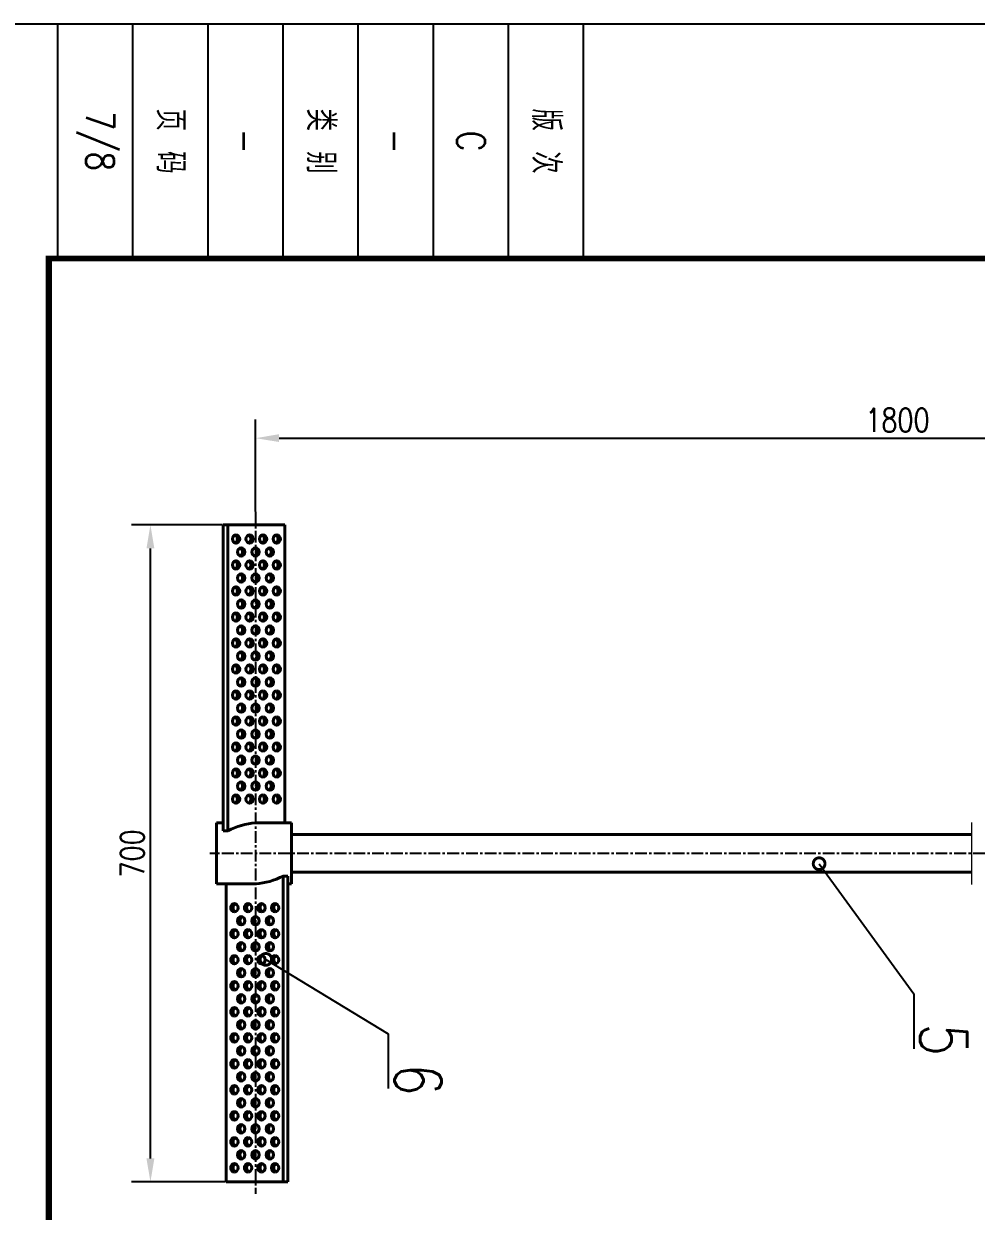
# Model space of a CAD drawing. Header units: millimetres. Extents: x 2000 to 3608, y -804 to 37.
# Drawn here: x 3103.5 to 3205, y -336.5 to -209.9 of the extents above; entities that cross this region are included whole.
import ezdxf

# ---------------------------------------------------------------- set-up
doc = ezdxf.new("R2010")
doc.units = ezdxf.units.MM
doc.linetypes.add('ACAD_ISO05W100', pattern=[33, 24, -3, 0, -3, 0, -3])
doc.linetypes.add('CENTER', pattern=[2, 1.25, -0.25, 0.25, -0.25])
doc.layers.get('0').update_dxf_attribs({"lineweight": 20})
for name, color, linetype in [('中心线', 1, 'CENTER'), ('图框层', 7, 'Continuous'), ('文本标注', 6, 'Continuous')]:
    doc.layers.add(name, color=color, linetype=linetype)
doc.layers.add('双点划线', color=7, linetype='ACAD_ISO05W100', lineweight=20)
doc.layers.add('粗实线', color=7, linetype='Continuous', lineweight=40)
doc.styles.get("Standard").update_dxf_attribs({"font": 'txt.shx', "bigfont": 'hztxt.shx'})
doc.styles.add('工程字', font='gbeitc.shx', dxfattribs={"bigfont": 'gbcbig.shx'})
doc.styles.add('样式 1', font='txt.shx', dxfattribs={"width": 0.8, "bigfont": 'hztxt.shx'})
doc.dimstyles.new('ZJCJ', dxfattribs={"dimtxt": 2.5, "dimasz": 2.5, "dimexe": 2, "dimexo": 0.0625, "dimgap": 0.68, "dimtad": 1, "dimdec": 5, "dimlfac": 0.6, "dimdsep": 46, "dimtxsty": 'Standard', "dimcen": 0.09, "dimadec": 0, "dimazin": 2, "dimtm": 1e-09, "dimtfac": 0.64, "dimtdec": 5, "dimtmove": 0, "dimatfit": 3, "dimfxl": 0, "dimtolj": 1, "dimarcsym": 0})
doc.dimstyles.new('ZJCJ$7', dxfattribs={"dimtxt": 5, "dimasz": 2.5, "dimexe": 2, "dimexo": 0.0625, "dimgap": 0.68, "dimtad": 1, "dimdec": 4, "dimlfac": 20, "dimdsep": 46, "dimtxsty": '工程字', "dimcen": 0.09, "dimadec": 0, "dimazin": 2, "dimtm": 1e-09, "dimtfac": 0.64, "dimtdec": 4, "dimtmove": 0, "dimatfit": 3, "dimldrblk": 'DOTSMALL', "dimfxl": 0, "dimtolj": 1, "dimarcsym": 0})

# ---------------------------------------------------------------- blocks, each defined once
blk = doc.blocks.new('*D53')
at = {"layer": 'Defpoints', "color": 0}
for p in [(3117, -263.33), (3124.75, -263.33), (3125.07, -333.33)]:
    blk.add_point(p, dxfattribs=at)
at = {"layer": '文本标注', "color": 0, "lineweight": -2}
for p, q in [((3124.69, -263.33), (3115, -263.33)), ((3117, -330.83), (3117, -265.83)), ((3125.01, -333.33), (3115, -333.33))]:
    blk.add_line(p, q, dxfattribs=at)
at = {"layer": '文本标注', "color": 0}
for points in [[(3116.58, -265.83), (3117.42, -265.83), (3117, -263.33)], [(3116.58, -330.83), (3117.42, -330.83), (3117, -333.33)]]:
    blk.add_solid(points, dxfattribs=at)
at = {"layer": '文本标注', "color": 0, "insert": (3115.07, -298.33), "char_height": 2.5, "attachment_point": 5, "rotation": 90, "style": '样式 1'}
blk.add_mtext('\\A1;700', dxfattribs=at)
blk = doc.blocks.new('*D54')
at = {"layer": 'Defpoints', "color": 0}
for p in [(3264.92, -254.09), (3128.2, -261.95), (3264.92, -288.38)]:
    blk.add_point(p, dxfattribs=at)
at = {"layer": '文本标注', "color": 0, "lineweight": -2}
for p, q in [((3128.2, -261.89), (3128.2, -252.09)), ((3264.92, -288.32), (3264.92, -252.09)), ((3130.7, -254.09), (3262.42, -254.09))]:
    blk.add_line(p, q, dxfattribs=at)
at = {"layer": '文本标注', "color": 0}
for points in [[(3130.7, -253.67), (3130.7, -254.5), (3128.2, -254.09)], [(3262.42, -253.67), (3262.42, -254.5), (3264.92, -254.09)]]:
    blk.add_solid(points, dxfattribs=at)
at = {"layer": '文本标注', "color": 0, "insert": (3196.56, -252.16), "char_height": 2.5, "attachment_point": 5, "style": '样式 1'}
blk.add_mtext('\\A1;1800', dxfattribs=at)
blk = doc.blocks.new('_DotSmall')
at = {"color": 0, "linetype": 'ByBlock', "const_width": 0.5}
blk.add_lwpolyline([(-0.0625, 0, 1), (0.0625, 0, 1)], format="xyb", close=True, dxfattribs=at)

msp = doc.modelspace()

# ---------------------------------------------------------------- linework, layer by layer
at = {"layer": '中心线', "color": 7}
for p, q in [((3128.19570549, -261.95470677), (3128.19570549, -334.58675993)), ((3353.86957963, -298.33141169), (3123.33188746, -298.33141169))]:
    msp.add_line(p, q, dxfattribs=at)
at = {"layer": '双点划线', "color": 7, "ltscale": 0.3}
msp.add_line((3204.45356794, -295.03642704), (3204.45356794, -301.62639633), dxfattribs=at)
at = {"layer": '图框层', "color": 7}
for p, q in [((3101.18478807, -209.93816235), (3398.18478807, -209.93816235)), ((3107.14218338, -234.93816235), (3107.14218338, -209.93816235)), ((3115.14218338, -234.93816235), (3115.14218338, -209.93816235)), ((3123.14218338, -234.93816235), (3123.14218338, -209.93816235)), ((3131.14218338, -234.93816235), (3131.14218338, -209.93816235)), ((3139.14218338, -234.93816235), (3139.14218338, -209.93816235)), ((3147.14218338, -234.93816235), (3147.14218338, -209.93816235)), ((3155.14218338, -234.93816235), (3155.14218338, -209.93816235)), ((3163.14218338, -234.93816235), (3163.14218338, -209.93816235))]:
    msp.add_line(p, q, dxfattribs=at)
msp.add_lwpolyline([(3106.18478807, -234.93816235, 0.7, 0.7, 0), (3106.18478807, -624.93816235, 0.6, 0.6, 0), (3393.18478807, -624.93816235, 0.6, 0.6, 0), (3393.18478807, -234.93816235, 0.6, 0.6, 0)], format="xyseb", close=True, dxfattribs=at)
at = {"layer": '粗实线', "color": 7}
for p, q in [((3131.31650905, -263.33141169), (3124.75433123, -263.33141169)), ((3124.75433123, -295.92328232), (3124.75433123, -263.33141169)), ((3125.25433123, -295.92328232), (3125.25433123, -263.33141169)), ((3131.31650905, -295.08141169), (3131.31650905, -263.33141169)), ((3124.75433123, -295.08141169), (3124.03457446, -295.08141169)), ((3124.03457446, -301.58141169), (3124.03457446, -295.08141169)), ((3124.75433123, -295.92328232), (3125.25433123, -295.92328232)), ((3132.03457446, -295.08141169), (3128.19570549, -295.08141169)), ((3132.03457446, -295.08141169), (3132.03457446, -301.58141169)), ((3124.03457446, -296.33141169), (3124.03457446, -300.33141169)), ((3132.03457446, -296.33141169), (3204.45356794, -296.33141169)), ((3131.13707976, -300.73954105), (3131.13707976, -333.33141169)), ((3131.13707976, -300.73954105), (3131.63707976, -300.73954105)), ((3131.63707976, -300.73954105), (3131.63707976, -333.33141169)), ((3204.45356794, -300.33141169), (3132.03457446, -300.33141169)), ((3128.19570549, -301.58141169), (3124.03457446, -301.58141169)), ((3125.07490193, -301.58141169), (3125.07490193, -333.33141169)), ((3132.03457446, -301.58141169), (3131.63707976, -301.58141169)), ((3125.07490193, -333.33141169), (3131.63707976, -333.33141169))]:
    msp.add_line(p, q, dxfattribs=at)
for centre, radius, start, end in [((3125.76803909, -264.83141169), 0.49400818, 299.1111455398, 60.8888544602), ((3127.21141477, -264.83141169), 0.49400818, 299.1111455398, 60.8888544602), ((3128.6473263, -264.83141169), 0.49400818, 299.1111455398, 60.8888544602), ((3130.09985746, -264.83141169), 0.49400818, 299.1111455398, 60.8888544602), ((3126.31656674, -266.21705233), 0.49400818, 299.1111455398, 60.8888544602), ((3126.31656674, -266.21705233), 0.49400818, 299.1111455398, 60.8888544602), ((3127.84507931, -266.21705233), 0.49400818, 299.1111455398, 60.8888544602), ((3127.84507931, -266.21705233), 0.49400818, 299.1111455398, 60.8888544602), ((3129.37359188, -266.21705233), 0.49400818, 299.1111455398, 60.8888544602), ((3129.37359188, -266.21705233), 0.49400818, 299.1111455398, 60.8888544602), ((3125.76803909, -267.60269298), 0.49400818, 299.1111455398, 60.8888544602), ((3127.21141477, -267.60269298), 0.49400818, 299.1111455398, 60.8888544602), ((3128.6473263, -267.60269298), 0.49400818, 299.1111455398, 60.8888544602), ((3130.09985746, -267.60269298), 0.49400818, 299.1111455398, 60.8888544602), ((3126.31656674, -268.98833362), 0.49400818, 299.1111455398, 60.8888544602), ((3126.31656674, -268.98833362), 0.49400818, 299.1111455398, 60.8888544602), ((3127.84507931, -268.98833362), 0.49400818, 299.1111455398, 60.8888544602), ((3127.84507931, -268.98833362), 0.49400818, 299.1111455398, 60.8888544602), ((3129.37359188, -268.98833362), 0.49400818, 299.1111455398, 60.8888544602), ((3129.37359188, -268.98833362), 0.49400818, 299.1111455398, 60.8888544602), ((3125.76803909, -270.37397427), 0.49400818, 299.1111455398, 60.8888544602), ((3127.21141477, -270.37397427), 0.49400818, 299.1111455398, 60.8888544602), ((3128.6473263, -270.37397427), 0.49400818, 299.1111455398, 60.8888544602), ((3130.09985746, -270.37397427), 0.49400818, 299.1111455398, 60.8888544602), ((3126.31656674, -271.75961492), 0.49400818, 299.1111455398, 60.8888544602), ((3126.31656674, -271.75961492), 0.49400818, 299.1111455398, 60.8888544602), ((3127.84507931, -271.75961492), 0.49400818, 299.1111455398, 60.8888544602), ((3127.84507931, -271.75961492), 0.49400818, 299.1111455398, 60.8888544602), ((3129.37359188, -271.75961492), 0.49400818, 299.1111455398, 60.8888544602), ((3129.37359188, -271.75961492), 0.49400818, 299.1111455398, 60.8888544602), ((3125.76803909, -273.14525556), 0.49400818, 299.1111455398, 60.8888544602), ((3127.21141477, -273.14525556), 0.49400818, 299.1111455398, 60.8888544602), ((3128.6473263, -273.14525556), 0.49400818, 299.1111455398, 60.8888544602), ((3130.09985746, -273.14525556), 0.49400818, 299.1111455398, 60.8888544602), ((3126.31656674, -274.53089621), 0.49400818, 299.1111455398, 60.8888544602), ((3126.31656674, -274.53089621), 0.49400818, 299.1111455398, 60.8888544602), ((3127.84507931, -274.53089621), 0.49400818, 299.1111455398, 60.8888544602), ((3127.84507931, -274.53089621), 0.49400818, 299.1111455398, 60.8888544602), ((3129.37359188, -274.53089621), 0.49400818, 299.1111455398, 60.8888544602), ((3129.37359188, -274.53089621), 0.49400818, 299.1111455398, 60.8888544602), ((3125.76803909, -275.91653685), 0.49400818, 299.1111455398, 60.8888544602), ((3127.21141477, -275.91653685), 0.49400818, 299.1111455398, 60.8888544602), ((3128.6473263, -275.91653685), 0.49400818, 299.1111455398, 60.8888544602), ((3130.09985746, -275.91653685), 0.49400818, 299.1111455398, 60.8888544602), ((3126.31656674, -277.3021775), 0.49400818, 299.1111455398, 60.8888544602), ((3126.31656674, -277.3021775), 0.49400818, 299.1111455398, 60.8888544602), ((3127.84507931, -277.3021775), 0.49400818, 299.1111455398, 60.8888544602), ((3127.84507931, -277.3021775), 0.49400818, 299.1111455398, 60.8888544602), ((3129.37359188, -277.3021775), 0.49400818, 299.1111455398, 60.8888544602), ((3129.37359188, -277.3021775), 0.49400818, 299.1111455398, 60.8888544602), ((3125.76803909, -278.68781815), 0.49400818, 299.1111455398, 60.8888544602), ((3127.21141477, -278.68781815), 0.49400818, 299.1111455398, 60.8888544602), ((3128.6473263, -278.68781815), 0.49400818, 299.1111455398, 60.8888544602), ((3130.09985746, -278.68781815), 0.49400818, 299.1111455398, 60.8888544602), ((3126.31656674, -280.07345879), 0.49400818, 299.1111455398, 60.8888544602), ((3126.31656674, -280.07345879), 0.49400818, 299.1111455398, 60.8888544602), ((3127.84507931, -280.07345879), 0.49400818, 299.1111455398, 60.8888544602), ((3127.84507931, -280.07345879), 0.49400818, 299.1111455398, 60.8888544602), ((3129.37359188, -280.07345879), 0.49400818, 299.1111455398, 60.8888544602), ((3129.37359188, -280.07345879), 0.49400818, 299.1111455398, 60.8888544602), ((3125.76803909, -281.45909944), 0.49400818, 299.1111455398, 60.8888544602), ((3127.21141477, -281.45909944), 0.49400818, 299.1111455398, 60.8888544602), ((3128.6473263, -281.45909944), 0.49400818, 299.1111455398, 60.8888544602), ((3130.09985746, -281.45909944), 0.49400818, 299.1111455398, 60.8888544602), ((3126.31656674, -282.84474009), 0.49400818, 299.1111455398, 60.8888544602), ((3126.31656674, -282.84474009), 0.49400818, 299.1111455398, 60.8888544602), ((3127.84507931, -282.84474009), 0.49400818, 299.1111455398, 60.8888544602), ((3127.84507931, -282.84474009), 0.49400818, 299.1111455398, 60.8888544602), ((3129.37359188, -282.84474009), 0.49400818, 299.1111455398, 60.8888544602), ((3129.37359188, -282.84474009), 0.49400818, 299.1111455398, 60.8888544602), ((3125.76803909, -284.23038073), 0.49400818, 299.1111455398, 60.8888544602), ((3127.21141477, -284.23038073), 0.49400818, 299.1111455398, 60.8888544602), ((3128.6473263, -284.23038073), 0.49400818, 299.1111455398, 60.8888544602), ((3130.09985746, -284.23038073), 0.49400818, 299.1111455398, 60.8888544602), ((3126.31656674, -285.61602138), 0.49400818, 299.1111455398, 60.8888544602), ((3126.31656674, -285.61602138), 0.49400818, 299.1111455398, 60.8888544602), ((3127.84507931, -285.61602138), 0.49400818, 299.1111455398, 60.8888544602), ((3127.84507931, -285.61602138), 0.49400818, 299.1111455398, 60.8888544602), ((3129.37359188, -285.61602138), 0.49400818, 299.1111455398, 60.8888544602), ((3129.37359188, -285.61602138), 0.49400818, 299.1111455398, 60.8888544602), ((3125.76803909, -287.00166202), 0.49400818, 299.1111455398, 60.8888544602), ((3127.21141477, -287.00166202), 0.49400818, 299.1111455398, 60.8888544602), ((3128.6473263, -287.00166202), 0.49400818, 299.1111455398, 60.8888544602), ((3130.09985746, -287.00166202), 0.49400818, 299.1111455398, 60.8888544602), ((3126.31656674, -288.38730267), 0.49400818, 299.1111455398, 60.8888544602), ((3126.31656674, -288.38730267), 0.49400818, 299.1111455398, 60.8888544602), ((3127.84507931, -288.38730267), 0.49400818, 299.1111455398, 60.8888544602), ((3127.84507931, -288.38730267), 0.49400818, 299.1111455398, 60.8888544602), ((3129.37359188, -288.38730267), 0.49400818, 299.1111455398, 60.8888544602), ((3129.37359188, -288.38730267), 0.49400818, 299.1111455398, 60.8888544602), ((3125.76803909, -289.77294332), 0.49400818, 299.1111455398, 60.8888544602), ((3127.21141477, -289.77294332), 0.49400818, 299.1111455398, 60.8888544602), ((3128.6473263, -289.77294332), 0.49400818, 299.1111455398, 60.8888544602), ((3130.09985746, -289.77294332), 0.49400818, 299.1111455398, 60.8888544602), ((3126.31656674, -291.15858396), 0.49400818, 299.1111455398, 60.8888544602), ((3126.31656674, -291.15858396), 0.49400818, 299.1111455398, 60.8888544602), ((3127.84507931, -291.15858396), 0.49400818, 299.1111455398, 60.8888544602), ((3127.84507931, -291.15858396), 0.49400818, 299.1111455398, 60.8888544602), ((3129.37359188, -291.15858396), 0.49400818, 299.1111455398, 60.8888544602), ((3129.37359188, -291.15858396), 0.49400818, 299.1111455398, 60.8888544602), ((3125.76803909, -292.54422461), 0.49400818, 299.1111455398, 60.8888544602), ((3127.21141477, -292.54422461), 0.49400818, 299.1111455398, 60.8888544602), ((3128.6473263, -292.54422461), 0.49400818, 299.1111455398, 60.8888544602), ((3130.09985746, -292.54422461), 0.49400818, 299.1111455398, 60.8888544602), ((3128.8029159, -302.76222052), 7.70477312, 94.5201471653, 117.423872196), ((3127.58849509, -293.90060285), 7.70477312, 274.5201471653, 297.423872196), ((3126.29155352, -304.11859877), 0.49400818, 119.1111455398, 240.8888544602), ((3127.74408469, -304.11859877), 0.49400818, 119.1111455398, 240.8888544602), ((3129.17999622, -304.11859877), 0.49400818, 119.1111455398, 240.8888544602), ((3130.6233719, -304.11859877), 0.49400818, 119.1111455398, 240.8888544602), ((3127.01781911, -305.50423941), 0.49400818, 119.1111455398, 240.8888544602), ((3127.01781911, -305.50423941), 0.49400818, 119.1111455398, 240.8888544602), ((3128.54633168, -305.50423941), 0.49400818, 119.1111455398, 240.8888544602), ((3128.54633168, -305.50423941), 0.49400818, 119.1111455398, 240.8888544602), ((3130.07484425, -305.50423941), 0.49400818, 119.1111455398, 240.8888544602), ((3130.07484425, -305.50423941), 0.49400818, 119.1111455398, 240.8888544602), ((3126.29155352, -306.88988006), 0.49400818, 119.1111455398, 240.8888544602), ((3127.74408469, -306.88988006), 0.49400818, 119.1111455398, 240.8888544602), ((3129.17999622, -306.88988006), 0.49400818, 119.1111455398, 240.8888544602), ((3130.6233719, -306.88988006), 0.49400818, 119.1111455398, 240.8888544602), ((3127.01781911, -308.2755207), 0.49400818, 119.1111455398, 240.8888544602), ((3127.01781911, -308.2755207), 0.49400818, 119.1111455398, 240.8888544602), ((3128.54633168, -308.2755207), 0.49400818, 119.1111455398, 240.8888544602), ((3128.54633168, -308.2755207), 0.49400818, 119.1111455398, 240.8888544602), ((3130.07484425, -308.2755207), 0.49400818, 119.1111455398, 240.8888544602), ((3130.07484425, -308.2755207), 0.49400818, 119.1111455398, 240.8888544602), ((3126.29155352, -309.66116135), 0.49400818, 119.1111455398, 240.8888544602), ((3127.74408469, -309.66116135), 0.49400818, 119.1111455398, 240.8888544602), ((3129.17999622, -309.66116135), 0.49400818, 119.1111455398, 240.8888544602), ((3130.6233719, -309.66116135), 0.49400818, 119.1111455398, 240.8888544602), ((3127.01781911, -311.046802), 0.49400818, 119.1111455398, 240.8888544602), ((3127.01781911, -311.046802), 0.49400818, 119.1111455398, 240.8888544602), ((3128.54633168, -311.046802), 0.49400818, 119.1111455398, 240.8888544602), ((3128.54633168, -311.046802), 0.49400818, 119.1111455398, 240.8888544602), ((3130.07484425, -311.046802), 0.49400818, 119.1111455398, 240.8888544602), ((3130.07484425, -311.046802), 0.49400818, 119.1111455398, 240.8888544602), ((3126.29155352, -312.43244264), 0.49400818, 119.1111455398, 240.8888544602), ((3127.74408469, -312.43244264), 0.49400818, 119.1111455398, 240.8888544602), ((3129.17999622, -312.43244264), 0.49400818, 119.1111455398, 240.8888544602), ((3130.6233719, -312.43244264), 0.49400818, 119.1111455398, 240.8888544602), ((3127.01781911, -313.81808329), 0.49400818, 119.1111455398, 240.8888544602), ((3127.01781911, -313.81808329), 0.49400818, 119.1111455398, 240.8888544602), ((3128.54633168, -313.81808329), 0.49400818, 119.1111455398, 240.8888544602), ((3128.54633168, -313.81808329), 0.49400818, 119.1111455398, 240.8888544602), ((3130.07484425, -313.81808329), 0.49400818, 119.1111455398, 240.8888544602), ((3130.07484425, -313.81808329), 0.49400818, 119.1111455398, 240.8888544602), ((3126.29155352, -315.20372393), 0.49400818, 119.1111455398, 240.8888544602), ((3127.74408469, -315.20372393), 0.49400818, 119.1111455398, 240.8888544602), ((3129.17999622, -315.20372393), 0.49400818, 119.1111455398, 240.8888544602), ((3130.6233719, -315.20372393), 0.49400818, 119.1111455398, 240.8888544602), ((3127.01781911, -316.58936458), 0.49400818, 119.1111455398, 240.8888544602), ((3127.01781911, -316.58936458), 0.49400818, 119.1111455398, 240.8888544602), ((3128.54633168, -316.58936458), 0.49400818, 119.1111455398, 240.8888544602), ((3128.54633168, -316.58936458), 0.49400818, 119.1111455398, 240.8888544602), ((3130.07484425, -316.58936458), 0.49400818, 119.1111455398, 240.8888544602), ((3130.07484425, -316.58936458), 0.49400818, 119.1111455398, 240.8888544602), ((3126.29155352, -317.97500523), 0.49400818, 119.1111455398, 240.8888544602), ((3127.74408469, -317.97500523), 0.49400818, 119.1111455398, 240.8888544602), ((3129.17999622, -317.97500523), 0.49400818, 119.1111455398, 240.8888544602), ((3130.6233719, -317.97500523), 0.49400818, 119.1111455398, 240.8888544602), ((3127.01781911, -319.36064587), 0.49400818, 119.1111455398, 240.8888544602), ((3127.01781911, -319.36064587), 0.49400818, 119.1111455398, 240.8888544602), ((3128.54633168, -319.36064587), 0.49400818, 119.1111455398, 240.8888544602), ((3128.54633168, -319.36064587), 0.49400818, 119.1111455398, 240.8888544602), ((3130.07484425, -319.36064587), 0.49400818, 119.1111455398, 240.8888544602), ((3130.07484425, -319.36064587), 0.49400818, 119.1111455398, 240.8888544602), ((3126.29155352, -320.74628652), 0.49400818, 119.1111455398, 240.8888544602), ((3127.74408469, -320.74628652), 0.49400818, 119.1111455398, 240.8888544602), ((3129.17999622, -320.74628652), 0.49400818, 119.1111455398, 240.8888544602), ((3130.6233719, -320.74628652), 0.49400818, 119.1111455398, 240.8888544602), ((3127.01781911, -322.13192716), 0.49400818, 119.1111455398, 240.8888544602), ((3127.01781911, -322.13192716), 0.49400818, 119.1111455398, 240.8888544602), ((3128.54633168, -322.13192716), 0.49400818, 119.1111455398, 240.8888544602), ((3128.54633168, -322.13192716), 0.49400818, 119.1111455398, 240.8888544602), ((3130.07484425, -322.13192716), 0.49400818, 119.1111455398, 240.8888544602), ((3130.07484425, -322.13192716), 0.49400818, 119.1111455398, 240.8888544602), ((3126.29155352, -323.51756781), 0.49400818, 119.1111455398, 240.8888544602), ((3127.74408469, -323.51756781), 0.49400818, 119.1111455398, 240.8888544602), ((3129.17999622, -323.51756781), 0.49400818, 119.1111455398, 240.8888544602), ((3130.6233719, -323.51756781), 0.49400818, 119.1111455398, 240.8888544602), ((3127.01781911, -324.90320846), 0.49400818, 119.1111455398, 240.8888544602), ((3127.01781911, -324.90320846), 0.49400818, 119.1111455398, 240.8888544602), ((3128.54633168, -324.90320846), 0.49400818, 119.1111455398, 240.8888544602), ((3128.54633168, -324.90320846), 0.49400818, 119.1111455398, 240.8888544602), ((3130.07484425, -324.90320846), 0.49400818, 119.1111455398, 240.8888544602), ((3130.07484425, -324.90320846), 0.49400818, 119.1111455398, 240.8888544602), ((3126.29155352, -326.2888491), 0.49400818, 119.1111455398, 240.8888544602), ((3127.74408469, -326.2888491), 0.49400818, 119.1111455398, 240.8888544602), ((3129.17999622, -326.2888491), 0.49400818, 119.1111455398, 240.8888544602), ((3130.6233719, -326.2888491), 0.49400818, 119.1111455398, 240.8888544602), ((3127.01781911, -327.67448975), 0.49400818, 119.1111455398, 240.8888544602), ((3127.01781911, -327.67448975), 0.49400818, 119.1111455398, 240.8888544602), ((3128.54633168, -327.67448975), 0.49400818, 119.1111455398, 240.8888544602), ((3128.54633168, -327.67448975), 0.49400818, 119.1111455398, 240.8888544602), ((3130.07484425, -327.67448975), 0.49400818, 119.1111455398, 240.8888544602), ((3130.07484425, -327.67448975), 0.49400818, 119.1111455398, 240.8888544602), ((3126.29155352, -329.06013039), 0.49400818, 119.1111455398, 240.8888544602), ((3127.74408469, -329.06013039), 0.49400818, 119.1111455398, 240.8888544602), ((3129.17999622, -329.06013039), 0.49400818, 119.1111455398, 240.8888544602), ((3130.6233719, -329.06013039), 0.49400818, 119.1111455398, 240.8888544602), ((3127.01781911, -330.44577104), 0.49400818, 119.1111455398, 240.8888544602), ((3127.01781911, -330.44577104), 0.49400818, 119.1111455398, 240.8888544602), ((3128.54633168, -330.44577104), 0.49400818, 119.1111455398, 240.8888544602), ((3128.54633168, -330.44577104), 0.49400818, 119.1111455398, 240.8888544602), ((3130.07484425, -330.44577104), 0.49400818, 119.1111455398, 240.8888544602), ((3130.07484425, -330.44577104), 0.49400818, 119.1111455398, 240.8888544602), ((3126.29155352, -331.83141169), 0.49400818, 119.1111455398, 240.8888544602), ((3127.74408469, -331.83141169), 0.49400818, 119.1111455398, 240.8888544602), ((3129.17999622, -331.83141169), 0.49400818, 119.1111455398, 240.8888544602), ((3130.6233719, -331.83141169), 0.49400818, 119.1111455398, 240.8888544602)]:
    msp.add_arc(centre, radius, start, end, dxfattribs=at)
for centre, major_axis in [((3126.11866528, -264.83141169), (0, 0.45)), ((3127.56204095, -264.83141169), (0, 0.45)), ((3128.99795248, -264.83141169), (0, 0.45)), ((3130.45048365, -264.83141169), (0, 0.45)), ((3126.66719292, -266.21705233), (0, 0.45)), ((3128.19570549, -266.21705233), (0, 0.45)), ((3129.72421807, -266.21705233), (0, 0.45)), ((3126.66719292, -268.98833362), (0, 0.45)), ((3128.19570549, -268.98833362), (0, 0.45)), ((3129.72421807, -268.98833362), (0, 0.45)), ((3126.66719292, -271.75961492), (0, 0.45)), ((3128.19570549, -271.75961492), (0, 0.45)), ((3129.72421807, -271.75961492), (0, 0.45)), ((3126.11866528, -273.14525556), (0, 0.45)), ((3127.56204095, -273.14525556), (0, 0.45)), ((3128.99795248, -273.14525556), (0, 0.45)), ((3130.45048365, -273.14525556), (0, 0.45)), ((3126.66719292, -274.53089621), (0, 0.45)), ((3128.19570549, -274.53089621), (0, 0.45)), ((3129.72421807, -274.53089621), (0, 0.45)), ((3126.66719292, -277.3021775), (0, 0.45)), ((3128.19570549, -277.3021775), (0, 0.45)), ((3129.72421807, -277.3021775), (0, 0.45)), ((3126.66719292, -280.07345879), (0, 0.45)), ((3128.19570549, -280.07345879), (0, 0.45)), ((3129.72421807, -280.07345879), (0, 0.45)), ((3126.11866528, -281.45909944), (0, 0.45)), ((3127.56204095, -281.45909944), (0, 0.45)), ((3128.99795248, -281.45909944), (0, 0.45)), ((3130.45048365, -281.45909944), (0, 0.45)), ((3126.66719292, -282.84474009), (0, 0.45)), ((3128.19570549, -282.84474009), (0, 0.45)), ((3129.72421807, -282.84474009), (0, 0.45)), ((3126.11866528, -284.23038073), (0, 0.45)), ((3127.56204095, -284.23038073), (0, 0.45)), ((3128.99795248, -284.23038073), (0, 0.45)), ((3130.45048365, -284.23038073), (0, 0.45)), ((3126.66719292, -285.61602138), (0, 0.45)), ((3128.19570549, -285.61602138), (0, 0.45)), ((3129.72421807, -285.61602138), (0, 0.45)), ((3126.66719292, -288.38730267), (0, 0.45)), ((3128.19570549, -288.38730267), (0, 0.45)), ((3129.72421807, -288.38730267), (0, 0.45)), ((3126.66719292, -291.15858396), (0, 0.45)), ((3128.19570549, -291.15858396), (0, 0.45)), ((3129.72421807, -291.15858396), (0, 0.45)), ((3126.11866528, -292.54422461), (0, 0.45)), ((3127.56204095, -292.54422461), (0, 0.45)), ((3128.99795248, -292.54422461), (0, 0.45)), ((3130.45048365, -292.54422461), (0, 0.45)), ((3125.94092734, -304.11859877), (0, -0.45)), ((3127.39345851, -304.11859877), (0, -0.45)), ((3128.82937004, -304.11859877), (0, -0.45)), ((3130.27274571, -304.11859877), (0, -0.45)), ((3126.66719292, -305.50423941), (0, -0.45)), ((3128.19570549, -305.50423941), (0, -0.45)), ((3129.72421807, -305.50423941), (0, -0.45)), ((3126.66719292, -308.2755207), (0, -0.45)), ((3128.19570549, -308.2755207), (0, -0.45)), ((3129.72421807, -308.2755207), (0, -0.45)), ((3126.66719292, -311.046802), (0, -0.45)), ((3128.19570549, -311.046802), (0, -0.45)), ((3129.72421807, -311.046802), (0, -0.45)), ((3125.94092734, -312.43244264), (0, -0.45)), ((3127.39345851, -312.43244264), (0, -0.45)), ((3128.82937004, -312.43244264), (0, -0.45)), ((3130.27274571, -312.43244264), (0, -0.45)), ((3126.66719292, -313.81808329), (0, -0.45)), ((3128.19570549, -313.81808329), (0, -0.45)), ((3129.72421807, -313.81808329), (0, -0.45)), ((3125.94092734, -315.20372393), (0, -0.45)), ((3127.39345851, -315.20372393), (0, -0.45)), ((3128.82937004, -315.20372393), (0, -0.45)), ((3130.27274571, -315.20372393), (0, -0.45)), ((3126.66719292, -316.58936458), (0, -0.45)), ((3128.19570549, -316.58936458), (0, -0.45)), ((3129.72421807, -316.58936458), (0, -0.45)), ((3126.66719292, -319.36064587), (0, -0.45)), ((3128.19570549, -319.36064587), (0, -0.45)), ((3129.72421807, -319.36064587), (0, -0.45)), ((3126.66719292, -322.13192716), (0, -0.45)), ((3128.19570549, -322.13192716), (0, -0.45)), ((3129.72421807, -322.13192716), (0, -0.45)), ((3125.94092734, -323.51756781), (0, -0.45)), ((3127.39345851, -323.51756781), (0, -0.45)), ((3128.82937004, -323.51756781), (0, -0.45)), ((3130.27274571, -323.51756781), (0, -0.45)), ((3126.66719292, -324.90320846), (0, -0.45)), ((3128.19570549, -324.90320846), (0, -0.45)), ((3129.72421807, -324.90320846), (0, -0.45)), ((3126.66719292, -327.67448975), (0, -0.45)), ((3128.19570549, -327.67448975), (0, -0.45)), ((3129.72421807, -327.67448975), (0, -0.45)), ((3126.66719292, -330.44577104), (0, -0.45)), ((3128.19570549, -330.44577104), (0, -0.45)), ((3129.72421807, -330.44577104), (0, -0.45)), ((3125.94092734, -331.83141169), (0, -0.45)), ((3127.39345851, -331.83141169), (0, -0.45)), ((3128.82937004, -331.83141169), (0, -0.45)), ((3130.27274571, -331.83141169), (0, -0.45))]:
    msp.add_ellipse(centre, major_axis=major_axis, ratio=0.8660254038, dxfattribs=at)
at = {"layer": '粗实线', "color": 7, "extrusion": (0, 0, -1)}
for centre, major_axis in [((3126.66719292, -266.21705233), (0, -0.45)), ((3128.19570549, -266.21705233), (0, -0.45)), ((3129.72421807, -266.21705233), (0, -0.45)), ((3126.11866528, -267.60269298), (0, -0.45)), ((3127.56204095, -267.60269298), (0, -0.45)), ((3128.99795248, -267.60269298), (0, -0.45)), ((3130.45048365, -267.60269298), (0, -0.45)), ((3126.66719292, -268.98833362), (0, -0.45)), ((3128.19570549, -268.98833362), (0, -0.45)), ((3129.72421807, -268.98833362), (0, -0.45)), ((3126.11866528, -270.37397427), (0, -0.45)), ((3127.56204095, -270.37397427), (0, -0.45)), ((3128.99795248, -270.37397427), (0, -0.45)), ((3130.45048365, -270.37397427), (0, -0.45)), ((3126.66719292, -271.75961492), (0, -0.45)), ((3128.19570549, -271.75961492), (0, -0.45)), ((3129.72421807, -271.75961492), (0, -0.45)), ((3126.66719292, -274.53089621), (0, -0.45)), ((3128.19570549, -274.53089621), (0, -0.45)), ((3129.72421807, -274.53089621), (0, -0.45)), ((3126.11866528, -275.91653685), (0, -0.45)), ((3127.56204095, -275.91653685), (0, -0.45)), ((3128.99795248, -275.91653685), (0, -0.45)), ((3130.45048365, -275.91653685), (0, -0.45)), ((3126.66719292, -277.3021775), (0, -0.45)), ((3128.19570549, -277.3021775), (0, -0.45)), ((3129.72421807, -277.3021775), (0, -0.45)), ((3126.11866528, -278.68781815), (0, -0.45)), ((3127.56204095, -278.68781815), (0, -0.45)), ((3128.99795248, -278.68781815), (0, -0.45)), ((3130.45048365, -278.68781815), (0, -0.45)), ((3126.66719292, -280.07345879), (0, -0.45)), ((3128.19570549, -280.07345879), (0, -0.45)), ((3129.72421807, -280.07345879), (0, -0.45)), ((3126.66719292, -282.84474009), (0, -0.45)), ((3128.19570549, -282.84474009), (0, -0.45)), ((3129.72421807, -282.84474009), (0, -0.45)), ((3126.66719292, -285.61602138), (0, -0.45)), ((3128.19570549, -285.61602138), (0, -0.45)), ((3129.72421807, -285.61602138), (0, -0.45)), ((3126.11866528, -287.00166202), (0, -0.45)), ((3127.56204095, -287.00166202), (0, -0.45)), ((3128.99795248, -287.00166202), (0, -0.45)), ((3130.45048365, -287.00166202), (0, -0.45)), ((3126.66719292, -288.38730267), (0, -0.45)), ((3128.19570549, -288.38730267), (0, -0.45)), ((3129.72421807, -288.38730267), (0, -0.45)), ((3126.11866528, -289.77294332), (0, -0.45)), ((3127.56204095, -289.77294332), (0, -0.45)), ((3128.99795248, -289.77294332), (0, -0.45)), ((3130.45048365, -289.77294332), (0, -0.45)), ((3126.66719292, -291.15858396), (0, -0.45)), ((3128.19570549, -291.15858396), (0, -0.45)), ((3129.72421807, -291.15858396), (0, -0.45)), ((3126.66719292, -305.50423941), (0, 0.45)), ((3128.19570549, -305.50423941), (0, 0.45)), ((3129.72421807, -305.50423941), (0, 0.45)), ((3125.94092734, -306.88988006), (0, 0.45)), ((3127.39345851, -306.88988006), (0, 0.45)), ((3128.82937004, -306.88988006), (0, 0.45)), ((3130.27274571, -306.88988006), (0, 0.45)), ((3126.66719292, -308.2755207), (0, 0.45)), ((3128.19570549, -308.2755207), (0, 0.45)), ((3129.72421807, -308.2755207), (0, 0.45)), ((3125.94092734, -309.66116135), (0, 0.45)), ((3127.39345851, -309.66116135), (0, 0.45)), ((3128.82937004, -309.66116135), (0, 0.45)), ((3130.27274571, -309.66116135), (0, 0.45)), ((3126.66719292, -311.046802), (0, 0.45)), ((3128.19570549, -311.046802), (0, 0.45)), ((3129.72421807, -311.046802), (0, 0.45)), ((3126.66719292, -313.81808329), (0, 0.45)), ((3128.19570549, -313.81808329), (0, 0.45)), ((3129.72421807, -313.81808329), (0, 0.45)), ((3126.66719292, -316.58936458), (0, 0.45)), ((3128.19570549, -316.58936458), (0, 0.45)), ((3129.72421807, -316.58936458), (0, 0.45)), ((3125.94092734, -317.97500523), (0, 0.45)), ((3127.39345851, -317.97500523), (0, 0.45)), ((3128.82937004, -317.97500523), (0, 0.45)), ((3130.27274571, -317.97500523), (0, 0.45)), ((3126.66719292, -319.36064587), (0, 0.45)), ((3128.19570549, -319.36064587), (0, 0.45)), ((3129.72421807, -319.36064587), (0, 0.45)), ((3125.94092734, -320.74628652), (0, 0.45)), ((3127.39345851, -320.74628652), (0, 0.45)), ((3128.82937004, -320.74628652), (0, 0.45)), ((3130.27274571, -320.74628652), (0, 0.45)), ((3126.66719292, -322.13192716), (0, 0.45)), ((3128.19570549, -322.13192716), (0, 0.45)), ((3129.72421807, -322.13192716), (0, 0.45)), ((3126.66719292, -324.90320846), (0, 0.45)), ((3128.19570549, -324.90320846), (0, 0.45)), ((3129.72421807, -324.90320846), (0, 0.45)), ((3125.94092734, -326.2888491), (0, 0.45)), ((3127.39345851, -326.2888491), (0, 0.45)), ((3128.82937004, -326.2888491), (0, 0.45)), ((3130.27274571, -326.2888491), (0, 0.45)), ((3126.66719292, -327.67448975), (0, 0.45)), ((3128.19570549, -327.67448975), (0, 0.45)), ((3129.72421807, -327.67448975), (0, 0.45)), ((3125.94092734, -329.06013039), (0, 0.45)), ((3127.39345851, -329.06013039), (0, 0.45)), ((3128.82937004, -329.06013039), (0, 0.45)), ((3130.27274571, -329.06013039), (0, 0.45)), ((3126.66719292, -330.44577104), (0, 0.45)), ((3128.19570549, -330.44577104), (0, 0.45)), ((3129.72421807, -330.44577104), (0, 0.45))]:
    msp.add_ellipse(centre, major_axis=major_axis, ratio=0.8660254038, dxfattribs=at)

# ---------------------------------------------------------------- texts
at = {"layer": '图框层', "color": 7, "char_height": 3, "attachment_point": 5, "rotation": 270, "style": '样式 1'}
for s, insert in [('页 码', (3119.14218338, -222.43816235)), ('类 别', (3135.14218338, -222.43816235)), ('版 次', (3159.14218338, -222.43816235))]:
    msp.add_mtext(s, dxfattribs=dict(at, insert=insert))
at = {"layer": '文本标注', "color": 7, "rotation": 270, "style": '样式 1'}
for s, insert, char_height, attachment_point in [('7/8', (3111.14218338, -222.43816235), 3, 5), ('-', (3127.14218338, -222.43816235), 3, 5), ('-', (3143.14218338, -222.43816235), 3, 5), ('C', (3151.14218338, -222.43816235), 3, 5), ('5', (3198.97098888, -316.47739012), 5, 7), ('6', (3142.98919634, -320.72006459), 5, 7)]:
    msp.add_mtext(s, dxfattribs=dict(at, insert=insert, char_height=char_height, attachment_point=attachment_point))

# ---------------------------------------------------------------- dimensions: what is measured, and where the dimension line sits
at = {"layer": '文本标注', "color": 7}
dim = msp.add_linear_dim(base=(3264.92205523, -254.08681741), p1=(3128.19570549, -261.95470677), p2=(3264.92205523, -288.38141169), text='1800', dimstyle='ZJCJ', override={"dimlfac": 10, "dimtxsty": '样式 1'}, dxfattribs=at)
dim.commit()
dim.dimension.update_dxf_attribs({"geometry": '*D54', "text_midpoint": (3196.55888036, -252.15681741)})
dim = msp.add_linear_dim(base=(3116.99989986, -263.33141169), p1=(3125.07490193, -333.33141169), p2=(3124.75433123, -263.33141169), angle=270, dimstyle='ZJCJ', override={"dimlfac": 10, "dimtxsty": '样式 1'}, dxfattribs=at)
dim.commit()
dim.dimension.update_dxf_attribs({"geometry": '*D53', "text_midpoint": (3115.06989986, -298.33141169)})

# ---------------------------------------------------------------- leaders
at = {"layer": '文本标注', "color": 7, "annotation_type": 0, "has_hookline": 1, "hookline_direction": 0, "text_width": 2.66666667, "horizontal_direction": (0, -1, 0)}
for points in [[(3188.22212351, -299.42538699), (3198.29098888, -313.29739012), (3198.29098888, -315.79739012)], [(3129.29311968, -309.62077806), (3142.30919634, -317.54006459), (3142.30919634, -320.04006459)]]:
    msp.add_leader(points, dimstyle='ZJCJ$7', override={"dimgap": 0.68, "dimtad": 1, "dimtxsty": '样式 1'}, dxfattribs=at)

doc.saveas('drawing.dxf')
